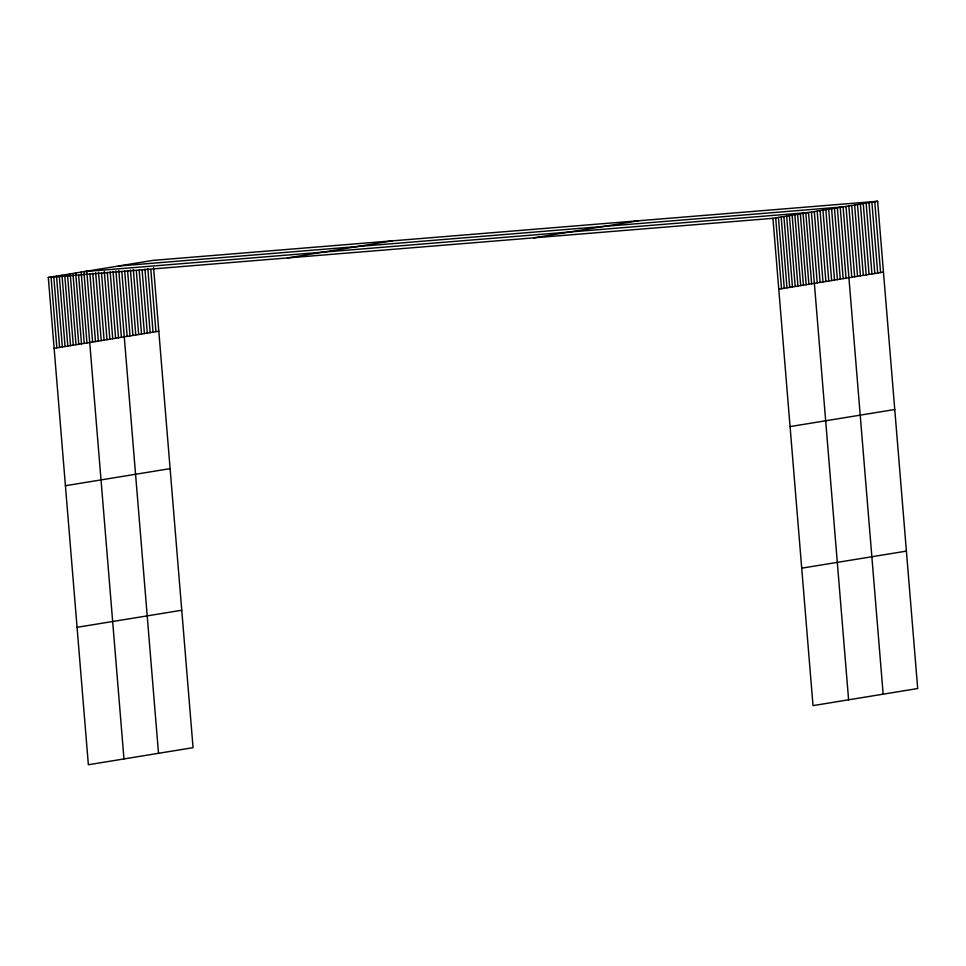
<?xml version="1.0" encoding="UTF-8"?>
<svg xmlns="http://www.w3.org/2000/svg" width="966" height="966" viewBox="0 0 966 966"><rect width="100%" height="100%" fill="white"/><g stroke="black" fill="none" stroke-linecap="round" stroke-linejoin="round"><path stroke-width="1.45" d="M153.594 267.763L193.055 747.672L88.365 764.746L48.3 277.459L152.99 260.385L877.635 201.254L917.7 688.541L813.01 705.615L772.945 218.328L877.635 201.254M287.433 257.946L392.124 240.872M533.812 237.841L638.502 220.767M54.12 348.291L158.81 331.217M778.777 289.16L883.467 272.086M65.422 485.717L170.113 468.643M790.067 426.586L894.758 409.512M77.063 627.308L181.753 610.246M801.708 568.177L906.398 551.115M118.444 266.024L843.089 206.893L883.153 694.168M83.897 271.651L808.542 212.52L848.607 699.807M48.3 277.459L772.945 218.328M874.761 201.725L880.581 272.557M871.875 202.196L877.708 273.028M869.002 202.667L874.822 273.499M866.128 203.138L871.948 273.97M863.242 203.609L869.062 274.429M860.368 204.067L866.188 274.899M857.482 204.538L863.314 275.37M854.608 205.009L860.428 275.841M851.722 205.48L857.554 276.312M848.848 205.951L854.668 276.783M845.975 206.422L851.795 277.254M840.215 207.364L846.035 278.196M837.329 207.835L843.161 278.655M834.455 208.294L840.275 279.126M831.581 208.765L837.401 279.597M828.695 209.236L834.515 280.068M825.821 209.707L831.641 280.538M822.935 210.177L828.768 281.009M820.062 210.648L825.882 281.48M817.176 211.119L823.008 281.951M814.302 211.59L820.122 282.41M811.428 212.049L817.248 282.881M805.801 212.967L811.633 283.799M803.072 213.414L808.892 284.245M800.331 213.86L806.151 284.692M797.59 214.307L803.41 285.139M794.849 214.754L800.681 285.586M792.12 215.201L797.94 286.033M789.379 215.647L795.199 286.479M786.638 216.094L792.458 286.926M783.897 216.541L789.729 287.373M781.168 216.988L786.988 287.82M778.427 217.435L784.247 288.266M775.686 217.881L781.506 288.713M150.841 269.707L155.937 331.688M147.834 268.705L153.051 332.159M144.96 269.176L150.177 332.63M142.074 269.647L147.291 333.101M139.201 270.118L144.417 333.56M136.327 270.589L141.543 334.031M133.32 269.574L138.657 334.502M130.446 270.045L135.783 334.973M127.56 270.516L132.897 335.444M124.686 270.987L130.024 335.914M121.801 271.458L127.138 336.385M118.806 270.444L158.509 753.311M115.932 270.915L121.39 337.327M113.046 271.386L118.504 337.786M110.172 271.857L115.63 338.257M107.286 272.327L112.744 338.728M104.292 271.325L109.87 339.199M101.527 273.269L106.997 339.67M98.532 272.255L104.111 340.141M95.658 272.726L101.237 340.612M92.772 273.197L98.351 341.083M89.898 273.668L95.477 341.541M86.771 271.18L92.591 342.012M84.018 273.137L123.962 758.938M81.156 272.098L86.976 342.93M78.657 275.503L84.247 343.377M75.674 272.992L81.506 343.824M73.066 274.912L78.765 344.27M70.204 273.885L76.024 344.717M67.584 275.805L73.295 345.164M64.722 274.779L70.554 345.611M61.993 275.225L67.813 346.057M59.252 275.672L65.072 346.504M56.511 276.119L62.343 346.951M53.77 276.566L59.602 347.398M51.041 277.013L56.861 347.845"/></g></svg>
